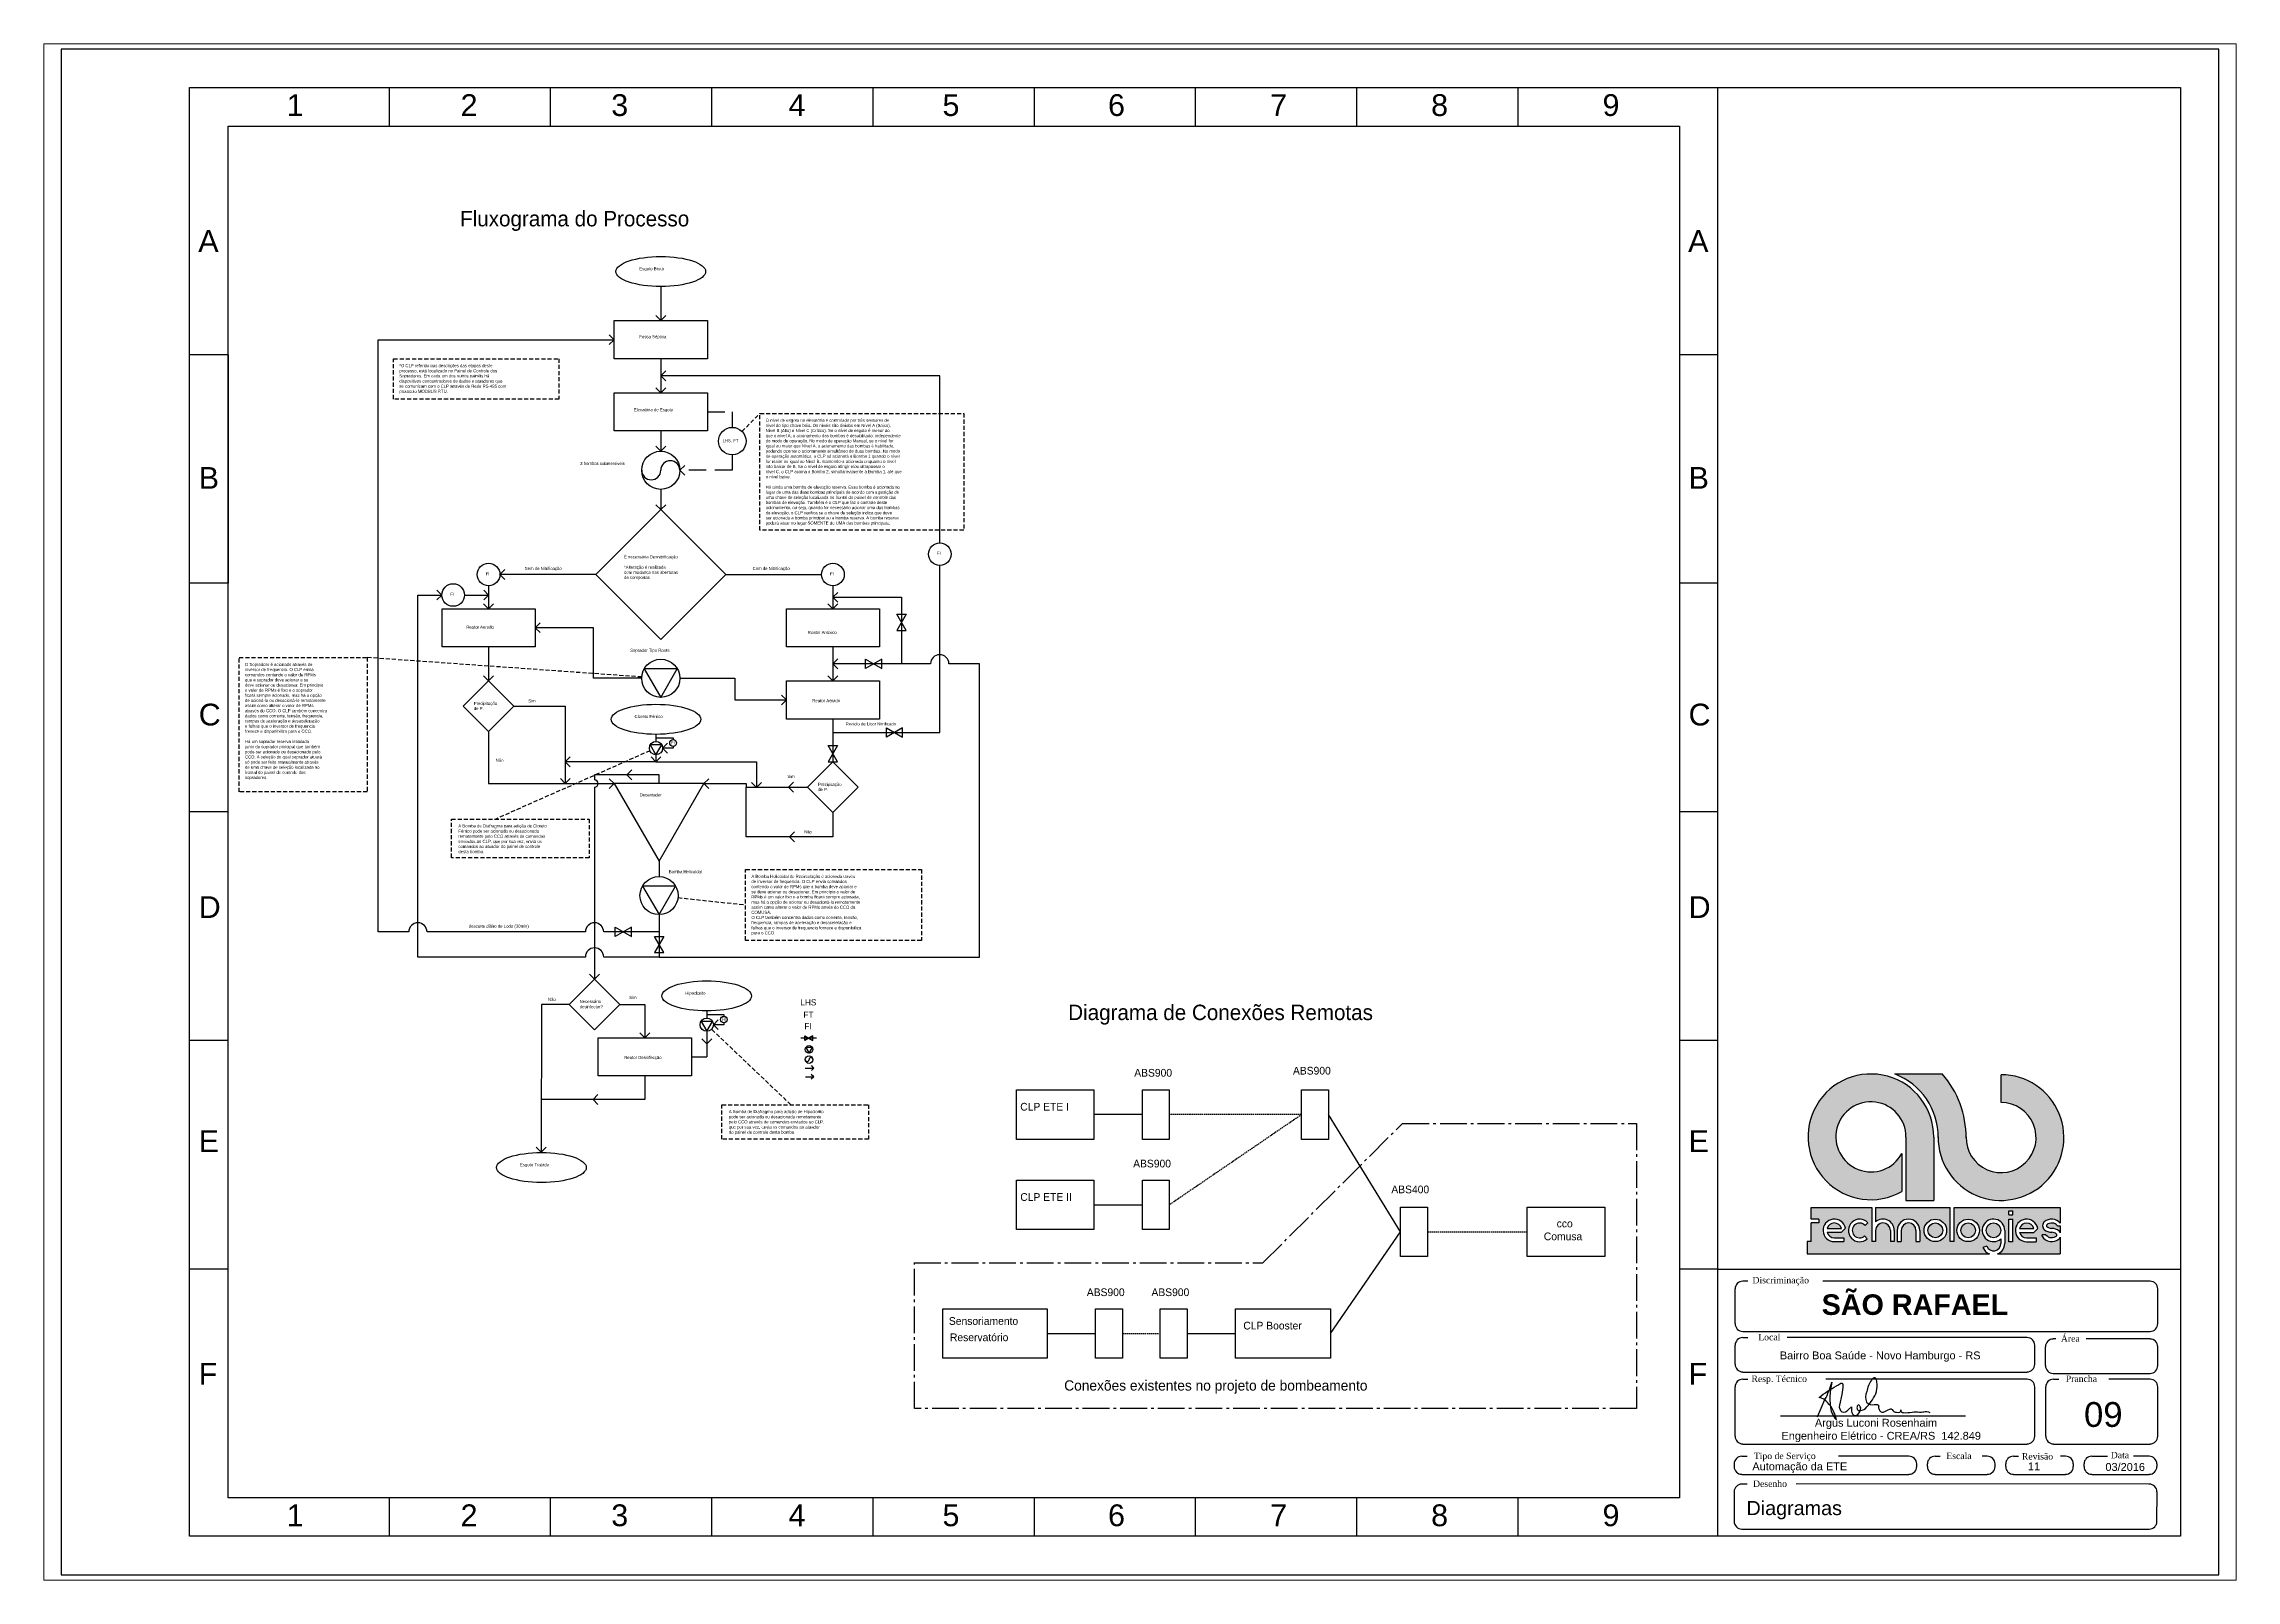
# Paper-space layout 'Layout2' of a CAD drawing. Header units: millimetres. Extents: x 2 to 828, y 1 to 580.
# The model-space entities are those that its viewports show. They can reach past a viewport. Long polylines and large blocks are cut down to what shows.
import ezdxf

# ---------------------------------------------------------------- set-up
doc = ezdxf.new("R2010")
doc.units = ezdxf.units.MM
for name, pattern in [('AM_DIN_G_W050', [13.75, 9.75, -1.5, 1, -1.5]), ('DASHED', [0.75, 0.5, -0.25]), ('DASHED2', [9.525, 6.35, -3.175])]:
    doc.linetypes.add(name, pattern=pattern)
doc.layers.add('selo', color=7, linetype='Continuous')
doc.styles.add('Notes', font='arial.ttf', dxfattribs={"height": 3})
doc.styles.get("Standard").update_dxf_attribs({"font": 'arial.ttf'})
doc.styles.add('TSKSB', font='romanc.shx')

msp = doc.modelspace()

# ---------------------------------------------------------------- hatches: boundary and pattern name
at = {"layer": 'selo'}
h = msp.add_hatch(color=0, dxfattribs=at)
h.dxf.hatch_style = 1
h.paths.add_polyline_path([(832.332, 294.976), (813.803, 294.976, -0.314958), (830.723, 270.213, 2.4111444), (855.212, 294.705), (855.212, 283.859, -2.4512895), (841.58, 270.517, 0.1824425)])
h.paths.add_polyline_path([(835.348, 243.041), (806.369, 243.041), (806.369, 237.406, -0.6429859), (813.628, 234.095), (813.628, 229.71), (812.117, 229.71), (812.117, 234.095, 1), (806.369, 234.095), (806.369, 229.71), (804.858, 229.71), (804.858, 243.041), (781.243, 243.041), (781.243, 238.48), (784.256, 238.48), (784.256, 236.969), (781.231, 236.969), (781.231, 229.71), (779.69, 229.71), (779.69, 224.92), (850.672, 224.92, -0.2140839), (848.152, 227.478), (849.605, 227.91, 0.8212421), (855.136, 229.007), (855.136, 230.784, -4.6020199), (856.647, 234.095), (856.647, 229.007, -0.3092381), (853.852, 224.92), (878.255, 224.92), (878.255, 231.448, -0.100697), (877.776, 230.829, -0.4598796), (871.2, 231.81), (871.2, 232.322), (872.69, 232.32, 0.4270744), (876.814, 231.998, 0.4108773), (876.815, 232.632, 0.1862025), (874.919, 233.365, -0.1813245), (872.046, 234.435, -0.458616), (872.044, 237.41, -0.4177401), (878.255, 236.929), (878.255, 243.041), (836.889, 243.041), (836.889, 229.707), (835.348, 229.707)])
h.paths.add_polyline_path([(834.016, 234.095, -1), (825.247, 234.095, -1)], flags=16)
h.paths.add_polyline_path([(832.506, 234.095, -1), (826.757, 234.095, -1)], flags=0)
h.paths.add_polyline_path([(846.795, 234.095, -1), (838.025, 234.095, -1)], flags=16)
h.paths.add_polyline_path([(845.284, 234.095, -1), (839.536, 234.095, -1)], flags=0)
h.paths.add_polyline_path([(823.586, 234.095), (823.586, 229.71), (822.075, 229.71), (822.075, 234.095, 1), (816.327, 234.095), (816.327, 229.71), (814.816, 229.71), (814.816, 234.095, -1)], flags=16)
h.paths.add_polyline_path([(858.22, 241.686), (859.761, 241.686), (859.761, 240.166), (858.22, 240.166)], flags=16)
h.paths.add_polyline_path([(858.22, 238.48), (859.761, 238.48), (859.761, 229.67), (858.22, 229.67)], flags=16)
h.paths.add_polyline_path([(869.471, 234.88), (867.938, 233.296), (862.393, 233.296, 0.3380231), (865.165, 231.18), (868.911, 231.18), (868.911, 229.67), (865.165, 229.67, -2.1236634)], flags=16)
h.paths.add_polyline_path([(862.385, 234.782, -0.7677784), (867.938, 234.811)], flags=0)
h.paths.add_polyline_path([(803.381, 237.046), (802.27, 236.023, 2.4142136), (802.101, 231.962), (803.124, 230.851, -2.4142136)], flags=16)
h.paths.add_polyline_path([(794.587, 234.921), (793.054, 233.337), (787.508, 233.337, 0.3380231), (790.281, 231.221), (794.027, 231.221), (794.027, 229.71), (790.281, 229.71, -2.1236634)], flags=16)
h.paths.add_polyline_path([(793.054, 234.852), (787.5, 234.823, -0.7677784)], flags=0)
h.paths.add_polyline_path([(826.757, 234.095, 1), (832.506, 234.095, 1)], flags=0)
h.paths.add_polyline_path([(845.284, 234.095, 1), (839.536, 234.095, 1)], flags=0)
h.paths.add_polyline_path([(849.388, 234.095, 1), (855.136, 234.095, 1)], flags=17)
h.paths.add_polyline_path([(867.938, 234.811, 0.7677784), (862.385, 234.782)], flags=0)
h.paths.add_polyline_path([(874.9, 234.875, -0.1813245), (877.774, 233.804, -0.1010132), (878.255, 233.184), (878.255, 235.918), (877.13, 235.919, 0.4270744), (873.006, 236.241, 0.4108773), (873.004, 235.608, 0.1862025)], flags=17)
h.paths.add_polyline_path([(793.054, 234.852, 0.7677784), (787.5, 234.823)], flags=0)
h = msp.add_hatch(color=0, dxfattribs=at)
h.dxf.hatch_style = 1
h.paths.add_polyline_path([(816.575, 249.205), (816.575, 264.057, -8.1827777), (818.191, 270.426), (818.191, 245.768), (829.005, 245.768), (829.005, 270.371, 3.7185239)])
h = msp.add_hatch(color=0, dxfattribs=at)
h.dxf.hatch_style = 1
h.paths.add_polyline_path([(787.5, 234.823), (793.054, 234.852, 0.7677784)])
h.paths.add_polyline_path([(826.757, 234.095, 1), (832.506, 234.095, 1)])
h.paths.add_polyline_path([(839.536, 234.095, 1), (845.284, 234.095, 1)])
h.paths.add_polyline_path([(862.385, 234.782), (867.938, 234.811, 0.7677784)])

# ---------------------------------------------------------------- linework, layer by layer
for p, q in [((227.778, 664), (227.778, 679)), ((290.556, 664), (290.556, 679)), ((353.333, 664), (353.333, 679)), ((416.111, 664), (416.111, 679)), ((478.889, 664), (478.889, 679)), ((541.667, 664), (541.667, 679)), ((604.444, 664), (604.444, 679)), ((667.222, 664), (667.222, 679)), ((745, 115), (745, 679)), ((333.445, 601.537), (333.445, 588.264)), ((333.445, 588.264), (331.509, 590.2)), ((333.445, 588.264), (335.381, 590.2)), ((223.423, 350.264), (223.423, 580.843)), ((223.423, 580.843), (315.314, 580.843)), ((315.314, 580.843), (313.399, 582.758)), ((315.314, 580.843), (313.399, 578.928)), ((165, 575), (150, 575)), ((165, 575), (165, 486)), ((333.445, 573.422), (333.445, 560.149)), ((745, 575), (730, 575)), ((333.445, 566.785), (335.36, 568.7)), ((442.057, 566.785), (333.445, 566.785)), ((333.445, 566.785), (335.36, 564.87)), ((442.057, 501.773), (442.057, 566.785)), ((333.445, 560.149), (331.509, 562.085)), ((333.445, 560.149), (335.381, 562.085)), ((333.445, 537.409), (331.509, 539.345)), ((333.445, 545.306), (333.445, 537.409)), ((333.445, 537.409), (335.381, 539.345)), ((340.867, 529.988), (342.781, 531.902)), ((340.867, 529.988), (342.781, 528.073)), ((333.445, 522.566), (333.445, 514.669)), ((333.445, 514.669), (331.509, 516.605)), ((333.445, 514.669), (335.381, 516.605)), ((270.82, 489.4), (272.735, 491.315)), ((308.176, 489.4), (270.82, 489.4)), ((270.82, 489.4), (272.735, 487.485)), ((358.714, 489.4), (396.071, 489.4)), ((442.057, 427.959), (442.057, 492.972)), ((165, 486), (150, 486)), ((238.877, 340.477), (238.877, 481.438)), ((238.877, 481.438), (248.229, 481.438)), ((248.229, 481.438), (246.314, 483.353)), ((248.229, 481.438), (246.314, 479.523)), ((257.029, 481.438), (266.42, 481.438)), ((266.42, 476.127), (264.483, 478.063)), ((266.42, 481.438), (264.505, 483.353)), ((266.42, 481.438), (264.505, 479.523)), ((266.42, 485), (266.42, 476.127)), ((266.42, 476.127), (268.356, 478.063)), ((400.471, 476.127), (398.535, 478.063)), ((400.471, 485), (400.471, 476.127)), ((400.471, 480.563), (402.386, 482.478)), ((400.471, 480.563), (427.193, 480.563)), ((400.471, 480.563), (402.386, 478.649)), ((400.471, 476.127), (402.407, 478.063)), ((427.193, 480.563), (427.193, 454.648)), ((745, 486), (730, 486)), ((284.551, 468.706), (286.466, 470.62)), ((429.016, 467.606), (425.369, 473.922)), ((425.369, 473.922), (429.016, 473.922)), ((429.016, 473.922), (425.369, 467.606)), ((266.42, 461.284), (266.42, 448.011)), ((307.189, 468.706), (284.551, 468.706)), ((284.551, 468.706), (286.466, 466.791)), ((307.189, 449.017), (307.189, 468.706)), ((400.471, 461.284), (400.471, 448.011)), ((425.369, 467.606), (429.016, 467.606)), ((400.471, 454.648), (402.386, 456.563)), ((400.471, 454.648), (402.386, 452.733)), ((438.486, 454.648), (400.471, 454.648)), ((419.478, 456.471), (413.162, 452.824)), ((413.162, 452.824), (413.162, 456.471)), ((413.162, 456.471), (419.478, 452.824)), ((419.478, 452.824), (419.478, 456.471)), ((457.529, 454.648), (445.628, 454.648)), ((457.529, 340.477), (457.529, 454.648)), ((266.42, 448.011), (264.483, 449.948)), ((266.42, 448.011), (268.356, 449.948)), ((326.024, 449.017), (307.189, 449.017)), ((340.867, 449.017), (362.297, 449.017)), ((362.297, 449.017), (362.297, 440.59)), ((400.471, 448.011), (398.535, 449.948)), ((400.471, 448.011), (402.407, 449.948)), ((276.293, 438.138), (296.281, 438.138)), ((296.281, 438.138), (296.281, 408.031)), ((362.297, 440.59), (382.339, 440.59)), ((382.339, 440.59), (380.425, 442.505)), ((382.339, 440.59), (380.425, 438.675)), ((266.42, 428.264), (266.42, 408.031)), ((331.575, 427.205), (331.575, 424.432)), ((400.471, 433.169), (400.471, 416.497)), ((400.471, 427.959), (442.057, 427.959)), ((427.58, 429.783), (421.264, 426.136)), ((421.264, 426.136), (421.264, 429.783)), ((421.264, 429.783), (427.58, 426.136)), ((427.58, 426.136), (427.58, 429.783)), ((296.281, 416.497), (298.196, 418.412)), ((331.575, 416.497), (329.639, 418.434)), ((331.575, 419.27), (331.575, 416.497)), ((331.575, 416.497), (333.511, 418.434)), ((334.156, 421.851), (336.071, 423.766)), ((334.156, 421.851), (336.071, 419.936)), ((402.294, 416.497), (398.648, 422.814)), ((398.648, 422.814), (402.294, 422.814)), ((402.294, 422.814), (398.648, 416.497)), ((296.281, 408.031), (294.345, 409.967)), ((331.575, 416.497), (296.281, 416.497)), ((296.281, 416.497), (298.196, 414.583)), ((296.281, 408.031), (298.217, 409.967)), ((332.769, 411.466), (307.652, 411.466)), ((307.652, 411.466), (307.652, 409.435)), ((315.314, 408.031), (313.399, 409.946)), ((320.211, 411.466), (322.125, 413.381)), ((320.211, 411.466), (322.125, 409.552)), ((331.575, 416.497), (370.739, 416.497)), ((332.769, 408.031), (332.769, 411.466)), ((350.224, 408.031), (352.139, 409.946)), ((370.739, 416.497), (370.739, 406.523)), ((398.648, 416.497), (402.294, 416.497)), ((266.42, 408.031), (315.314, 408.031)), ((307.652, 406.627), (307.652, 406.548)), ((307.652, 406.548), (307.652, 331.939)), ((315.314, 408.031), (313.399, 406.116)), ((350.224, 408.031), (352.139, 406.116)), ((350.224, 408.031), (366.744, 408.031)), ((366.744, 408.031), (366.744, 406.624)), ((366.744, 406.624), (390.597, 406.624)), ((366.744, 387.27), (366.744, 406.624)), ((370.739, 406.523), (368.802, 408.459)), ((370.739, 406.523), (372.675, 408.459)), ((383.217, 406.624), (385.132, 408.539)), ((383.217, 406.624), (385.132, 404.709)), ((165, 397), (150, 397)), ((400.471, 396.75), (400.471, 387.27)), ((745, 397), (730, 397)), ((400.471, 387.27), (366.744, 387.27)), ((383.607, 387.27), (385.522, 389.185)), ((383.607, 387.27), (385.522, 385.355)), ((332.769, 377.798), (332.769, 371.856)), ((235.306, 350.264), (223.423, 350.264)), ((304.081, 350.264), (242.448, 350.264)), ((332.769, 350.264), (311.224, 350.264)), ((321.996, 352.087), (315.68, 348.44)), ((315.68, 348.44), (315.68, 352.087)), ((315.68, 352.087), (321.996, 348.44)), ((321.996, 348.44), (321.996, 352.087)), ((332.769, 357.013), (332.769, 350.264)), ((332.769, 350.264), (332.769, 340.477)), ((334.592, 342.212), (330.946, 348.528)), ((330.946, 348.528), (334.592, 348.528)), ((334.592, 348.528), (330.946, 342.212)), ((330.946, 342.212), (334.592, 342.212)), ((304.081, 340.477), (238.877, 340.477)), ((307.652, 331.939), (305.716, 333.875)), ((307.652, 331.939), (309.589, 333.875)), ((332.769, 340.477), (311.224, 340.477)), ((332.769, 340.477), (457.529, 340.477)), ((286.947, 322.066), (286.93, 264.41)), ((297.779, 322.066), (286.947, 322.066)), ((317.526, 322.066), (327.221, 322.066)), ((327.221, 322.066), (327.221, 309.08)), ((351.336, 319.53), (351.336, 316.757)), ((353.917, 314.176), (355.832, 316.091)), ((165, 308), (150, 308)), ((327.221, 309.08), (325.285, 311.017)), ((327.221, 309.08), (329.157, 311.017)), ((351.336, 306.718), (349.4, 308.654)), ((351.336, 311.595), (351.336, 301.659)), ((351.336, 306.718), (353.273, 308.654)), ((353.917, 314.176), (355.832, 312.261)), ((394.126, 308.959), (387.9, 308.959)), ((392.667, 309.87), (389.509, 308.047)), ((389.509, 308.047), (389.509, 309.87)), ((389.509, 309.87), (392.667, 308.047)), ((392.667, 308.047), (392.667, 309.87)), ((745, 308), (730, 308)), ((345.352, 301.659), (351.336, 301.659)), ((327.221, 294.238), (327.221, 285.035)), ((389.777, 293.879), (392.974, 293.879)), ((392.974, 293.879), (392.017, 294.837)), ((392.974, 293.879), (392.017, 292.922)), ((393.018, 297.304), (392.06, 298.262)), ((393.018, 297.304), (392.06, 296.347)), ((327.221, 285.035), (286.947, 285.035)), ((307.084, 285.035), (308.999, 286.95)), ((307.084, 285.035), (308.999, 283.12)), ((520.909, 279.153), (502.074, 279.153)), ((520.909, 279.153), (520.909, 279.153)), ((621.385, 233.546), (593.37, 279.153)), ((286.93, 264.501), (284.994, 266.437)), ((286.93, 264.501), (288.866, 266.437)), ((502.074, 244.006), (520.909, 244.006)), ((594.215, 193.929), (621.385, 233.546)), ((165, 219), (150, 219)), ((745, 219), (730, 219)), ((483.825, 193.929), (502.659, 193.929)), ((538.305, 193.929), (557.242, 193.929)), ((227.778, 115), (227.778, 130)), ((290.556, 115), (290.556, 130)), ((353.333, 115), (353.333, 130)), ((416.111, 115), (416.111, 130)), ((478.889, 115), (478.889, 130)), ((541.667, 115), (541.667, 130)), ((604.444, 115), (604.444, 130)), ((667.222, 115), (667.222, 130))]:
    msp.add_line(p, q)
at = {"linetype": 'DASHED2'}
for p, q in [((351.577, 552.727), (361.275, 552.727)), ((361.275, 552.727), (361.275, 546.714)), ((361.275, 529.988), (340.867, 529.988)), ((361.275, 536.001), (361.275, 529.988)), ((331.575, 425.819), (338.22, 425.819)), ((338.22, 421.851), (334.156, 421.851)), ((338.22, 425.819), (338.22, 425.139)), ((338.22, 422.531), (338.22, 421.851)), ((351.336, 318.143), (357.981, 318.143)), ((357.981, 318.143), (357.981, 317.464)), ((357.981, 314.176), (353.917, 314.176)), ((357.981, 314.855), (357.981, 314.176)), ((389.695, 297.304), (393.018, 297.304))]:
    msp.add_line(p, q, dxfattribs=at)
at = {"linetype": 'DASHED', "ltscale": 3}
for p, q in [((365.055, 545.152), (372.042, 552.166)), ((326.042, 449.531), (219.178, 457.102)), ((329.215, 420.807), (269.173, 394.233)), ((340.148, 363.64), (366.484, 360.805)), ((384.049, 283.02), (353.205, 312.396))]:
    msp.add_line(p, q, dxfattribs=at)
at = {"linetype": 'DASHED'}
for p, q in [((582.89, 279.153), (531.389, 279.153)), ((582.89, 279.153), (531.389, 244.006)), ((631.865, 233.546), (670.778, 233.546)), ((513.139, 193.929), (527.825, 193.929))]:
    msp.add_line(p, q, dxfattribs=at)
at = {"linetype": 'AM_DIN_G_W050'}
for p, q in [((567.861, 221.443), (622.135, 275.717)), ((622.135, 275.717), (713.237, 275.717)), ((713.237, 275.717), (713.237, 164.806)), ((432.018, 221.443), (567.861, 221.443)), ((432.278, 164.806), (432.278, 221.443)), ((713.237, 164.806), (432.278, 164.806))]:
    msp.add_line(p, q, dxfattribs=at)
for points in [[(100, 100), (940, 100), (940, 693.939), (100, 693.939)], [(150, 679), (925, 679), (925, 115), (150, 115)], [(165, 664), (730, 664), (730, 130), (165, 130)], [(315.314, 588.264), (351.577, 588.264), (351.577, 573.422), (315.314, 573.422)], [(315.314, 560.149), (351.577, 560.149), (351.577, 545.306), (315.314, 545.306)], [(358.714, 489.4), (333.445, 514.669), (308.176, 489.4), (333.445, 464.131)], [(248.288, 476.127), (284.551, 476.127), (284.551, 461.284), (248.288, 461.284)], [(382.339, 476.127), (418.603, 476.127), (418.603, 461.284), (382.339, 461.284)], [(333.445, 441.597), (339.871, 452.727), (327.019, 452.727)], [(266.42, 428.264), (276.293, 438.138), (266.42, 448.011), (256.546, 438.138)], [(382.339, 448.011), (418.603, 448.011), (418.603, 433.169), (382.339, 433.169)], [(331.575, 419.27), (333.81, 423.142), (329.34, 423.142)], [(400.471, 396.75), (410.345, 406.624), (400.471, 416.497), (390.597, 406.624)], [(315.314, 408.031), (332.769, 377.798), (350.224, 408.031)], [(332.769, 357.015), (339.195, 368.145), (326.343, 368.145)], [(307.652, 312.192), (317.526, 322.066), (307.652, 331.939), (297.779, 322.066)], [(309.089, 309.08), (345.352, 309.08), (345.352, 294.238), (309.089, 294.238)], [(351.336, 311.595), (353.572, 315.467), (349.101, 315.467)], [(391.169, 303.043), (392.455, 305.269), (389.884, 305.269)], [(471.924, 288.775), (502.074, 288.775), (502.074, 269.532), (471.924, 269.532)], [(520.909, 288.775), (531.389, 288.775), (531.389, 269.532), (520.909, 269.532)], [(582.89, 288.775), (593.37, 288.775), (593.37, 269.532), (582.89, 269.532)], [(471.924, 253.627), (502.074, 253.627), (502.074, 234.384), (471.924, 234.384)], [(520.909, 253.627), (531.389, 253.627), (531.389, 234.384), (520.909, 234.384)], [(621.385, 243.167), (631.865, 243.167), (631.865, 223.924), (621.385, 223.924)], [(670.778, 243.167), (700.929, 243.167), (700.929, 223.924), (670.778, 223.924)], [(443.222, 203.551), (483.825, 203.551), (483.825, 184.308), (443.222, 184.308)], [(502.659, 203.551), (513.139, 203.551), (513.139, 184.308), (502.659, 184.308)], [(527.825, 203.551), (538.305, 203.551), (538.305, 184.308), (527.825, 184.308)], [(557.242, 203.551), (594.215, 203.551), (594.215, 184.308), (557.242, 184.308)]]:
    msp.add_lwpolyline(points, close=True)
at = {"linetype": 'DASHED', "ltscale": 3}
for points in [[(229.403, 573.429), (293.806, 573.429), (293.806, 557.734), (229.403, 557.734)], [(372.042, 552.166), (451.374, 552.116), (451.374, 506.636), (372.042, 506.687)], [(169.324, 457.102), (219.178, 457.102), (219.178, 404.819), (169.324, 404.819)], [(251.973, 394.233), (305.563, 394.233), (305.563, 379.165), (251.973, 379.165)], [(366.484, 374.603), (434.91, 374.603), (434.91, 347.007), (366.484, 347.007)], [(357.254, 283.02), (414.309, 283.02), (414.309, 269.599), (357.254, 269.599)]]:
    msp.add_lwpolyline(points, close=True, dxfattribs=at)
for centre, radius in [((361.275, 541.357), 5.356), ((333.445, 529.988), 7.421), ((442.057, 497.372), 4.4), ((266.42, 489.4), 4.4), ((400.471, 489.4), 4.4), ((252.629, 481.438), 4.4), ((333.445, 449.017), 7.421), ((331.575, 421.851), 2.581), ((338.22, 423.835), 1.304), ((332.769, 364.435), 7.421), ((351.336, 314.176), 2.581), ((357.981, 316.16), 1.304), ((391.169, 304.527), 1.484), ((391.169, 300.577), 1.484)]:
    msp.add_circle(centre, radius)
for centre, radius, start, end in [((329.735, 529.988), 3.711, 180, 0), ((337.156, 529.988), 3.711, 0, 180), ((442.057, 454.648), 3.571, 0, 180), ((307.652, 408.031), 1.404, 270, 90), ((238.877, 350.264), 3.571, 0, 180), ((307.652, 350.264), 3.571, 0, 180), ((307.652, 340.477), 3.571, 0, 180), ((390.427, 300.577), 0.742, 180, 0), ((391.912, 300.577), 0.742, 0, 180)]:
    msp.add_arc(centre, radius, start, end)
for centre in [(333.445, 607.381), (331.575, 433.049), (351.336, 325.374), (286.99, 258.566)]:
    msp.add_ellipse(centre, major_axis=(17.443, 0), ratio=0.3350162)
at = {"layer": 'selo', "color": 0}
for p, q in [((813.803, 294.976), (832.332, 294.976)), ((855.212, 283.859), (855.212, 294.705)), ((818.191, 270.426), (818.191, 245.768)), ((829.005, 270.371), (829.005, 245.768)), ((816.575, 264.057), (816.575, 249.205)), ((781.243, 238.48), (781.243, 243.041)), ((781.243, 243.041), (804.858, 243.041)), ((804.858, 243.041), (804.858, 229.71)), ((806.369, 243.041), (806.369, 237.406)), ((806.369, 243.041), (835.348, 243.041)), ((818.191, 245.768), (829.005, 245.768)), ((835.348, 229.707), (835.348, 243.041)), ((836.889, 243.041), (878.255, 243.041)), ((836.889, 229.707), (836.889, 243.006)), ((858.22, 240.166), (858.22, 241.686)), ((858.22, 241.686), (859.761, 241.686)), ((858.22, 240.166), (859.761, 240.166)), ((859.761, 240.166), (859.761, 241.686)), ((878.255, 243.041), (878.255, 236.929)), ((781.231, 229.71), (781.231, 236.969)), ((784.256, 236.969), (781.231, 236.969)), ((784.256, 238.48), (781.243, 238.48)), ((784.256, 238.48), (784.256, 236.969)), ((787.5, 234.823), (793.054, 234.852)), ((787.508, 233.337), (793.054, 233.337)), ((790.281, 231.221), (794.027, 231.221)), ((793.054, 233.337), (794.587, 234.921)), ((794.027, 231.221), (794.027, 229.71)), ((802.101, 231.962), (803.124, 230.851)), ((802.27, 236.023), (803.381, 237.046)), ((806.369, 234.095), (806.369, 229.71)), ((812.117, 234.095), (812.117, 229.71)), ((813.628, 234.095), (813.628, 229.71)), ((814.816, 234.095), (814.816, 229.71)), ((816.327, 234.095), (816.327, 229.71)), ((822.075, 234.095), (822.075, 229.71)), ((823.586, 234.095), (823.586, 229.71)), ((855.136, 230.784), (855.136, 229.007)), ((856.647, 234.095), (856.647, 229.007)), ((858.22, 229.67), (858.22, 238.48)), ((858.22, 238.48), (859.761, 238.48)), ((859.761, 229.67), (859.761, 238.48)), ((862.385, 234.782), (867.938, 234.811)), ((862.393, 233.296), (867.938, 233.296)), ((865.165, 231.18), (868.911, 231.18)), ((867.938, 233.296), (869.471, 234.88)), ((868.911, 231.18), (868.911, 229.67)), ((872.69, 232.32), (871.2, 232.322)), ((871.2, 231.81), (871.2, 232.322)), ((877.13, 235.919), (878.255, 235.918)), ((878.255, 235.918), (878.255, 233.184)), ((878.255, 231.448), (878.255, 224.92)), ((781.231, 229.71), (779.69, 229.71)), ((779.69, 229.71), (779.69, 224.92)), ((779.69, 224.92), (850.672, 224.92)), ((790.281, 229.71), (794.027, 229.71)), ((806.369, 229.71), (804.858, 229.71)), ((813.628, 229.71), (812.117, 229.71)), ((814.816, 229.71), (816.327, 229.71)), ((822.075, 229.71), (823.586, 229.71)), ((830.17, 229.743), (829.632, 229.71)), ((836.889, 229.707), (835.348, 229.707)), ((849.605, 227.91), (848.152, 227.478)), ((853.852, 224.92), (878.255, 224.92)), ((859.761, 229.67), (858.22, 229.67)), ((865.165, 229.67), (868.911, 229.67)), ((745, 219), (925, 219)), ((756.689, 214.332), (754.656, 214.332)), ((913.214, 214.332), (785.841, 214.332)), ((751.607, 211.283), (751.607, 197.783)), ((916.263, 197.783), (916.263, 211.283)), ((751.607, 189.347), (751.607, 181.994)), ((754.656, 194.734), (913.214, 194.734)), ((754.656, 192.396), (756.689, 192.396)), ((865.345, 192.396), (771.935, 192.396)), ((868.395, 181.994), (868.395, 189.347)), ((872.46, 181.435), (872.46, 188.788)), ((876.564, 191.837), (875.509, 191.837)), ((913.214, 191.837), (888.362, 191.837)), ((916.263, 181.435), (916.263, 188.788)), ((751.607, 173.136), (751.607, 153.977)), ((754.656, 178.944), (865.345, 178.944)), ((754.656, 176.185), (756.689, 176.185)), ((865.345, 176.185), (786.998, 176.185)), ((868.395, 153.977), (868.395, 173.136)), ((872.551, 173.136), (872.551, 153.977)), ((875.509, 178.385), (913.214, 178.385)), ((875.6, 176.185), (877.633, 176.185)), ((913.214, 176.185), (897.135, 176.189)), ((916.263, 153.977), (916.263, 173.136)), ((769.313, 161.862), (841.301, 161.862)), ((754.309, 146.198), (756.342, 146.198)), ((754.656, 150.928), (865.345, 150.928)), ((819.358, 146.198), (791.916, 146.198)), ((829.522, 146.198), (831.555, 146.198)), ((849.85, 146.198), (847.818, 146.198)), ((860.014, 146.198), (862.047, 146.198)), ((875.6, 150.928), (913.214, 150.928)), ((880.342, 146.198), (878.31, 146.198)), ((890.506, 146.198), (896.702, 146.198)), ((912.867, 146.198), (906.789, 146.198)), ((751.26, 143.148), (751.26, 142.132)), ((754.309, 139.083), (819.358, 139.083)), ((822.408, 142.132), (822.408, 143.148)), ((826.473, 143.148), (826.473, 142.132)), ((829.522, 139.083), (849.85, 139.083)), ((852.9, 142.132), (852.9, 143.148)), ((856.965, 143.148), (856.965, 142.132)), ((860.014, 139.083), (880.342, 139.083)), ((883.392, 142.132), (883.392, 143.148)), ((887.457, 143.148), (887.457, 142.132)), ((890.506, 139.083), (912.867, 139.083)), ((915.916, 142.132), (915.916, 143.148)), ((751.26, 132.313), (751.26, 120.825)), ((754.309, 135.362), (756.342, 135.362)), ((912.721, 135.313), (775.47, 135.362)), ((915.892, 120.81), (915.941, 132.313)), ((754.309, 117.825), (912.892, 117.825))]:
    msp.add_line(p, q, dxfattribs=at)
msp.add_lwpolyline([(745, 115), (745, 219), (925, 219), (925, 115)], close=True, dxfattribs=at)
at = {"layer": 'selo', "color": 0, "linetype": 'Continuous', "transparency": 33554687}
msp.add_lwpolyline([(783.715, 161.571), (786.63, 168.216, 0.0599304), (789.332, 175.039, 0.114734), (789.083, 163.667, 0.1055746), (791.11, 160.291, 0.1527921), (787.626, 167.079, 0.174248), (784.39, 169.033, -0.042414), (791.181, 173.618, 0.0315245), (792.887, 174.613, -0.5909512), (793.634, 173.831, -0.0720003), (793.172, 170.242), (792.283, 166.013, 0.292783), (793.279, 163.419, 0.292783), (795.874, 164.343), (797.012, 165.373, 0.0842368), (797.118, 163.205, 0.426622), (798.789, 162.033, 0.2406477), (800.531, 164.414, 0.3821758), (799.642, 166.155, 0.4936061), (799.642, 163.987, 0.2209073), (802.416, 164.769, 0.0807285), (806.398, 170.455, 0.1135703), (806.913, 174.353, 0.1019582), (806.479, 176.38, 0.3561959), (805.743, 176.663, 0.1925252), (804.762, 175.821, 0.0988767), (802.913, 171.308, 0.195151), (802.807, 167.221, 0.2463023), (805.864, 166.262, -0.1244237), (807.065, 166.311, -0.323775), (807.565, 165.755, 0.1156411), (807.713, 164.343, 0.4327556), (809.704, 163.419, -0.0314428), (811.857, 164.539, -0.3432079), (812.819, 164.331, 0.2483362), (814.468, 163.277), (815.444, 163.245, 0.5538728), (816.152, 164.188, 0.4741882), (817.241, 163.134, 0.0489926), (820.548, 163.348, -0.0709642), (823.463, 163.312, 0.086771), (825.089, 163.518, -0.1513319), (827.532, 163.236)], format="xyb", dxfattribs=at)
at = {"layer": 'selo', "color": 0}
for centre, radius in [((829.632, 234.095), 4.385), ((829.632, 234.095), 2.874), ((842.41, 234.095), 4.385), ((842.41, 234.095), 2.874), ((852.262, 234.095), 2.874)]:
    msp.add_circle(centre, radius, dxfattribs=at)
for centre, radius, start, end in [((804.537, 270.507), 24.468, 359.679954, 299.471579), ((804.557, 270.496), 26.168, 359.379886, 69.308849), ((855.191, 270.236), 24.468, 179.365883, 89.952778), ((804.557, 270.496), 37.024, 359.354192, 41.391096), ((804.549, 270.498), 13.643, 359.697906, 331.828115), ((855.212, 270.225), 13.634, 178.813767, 90), ((790.281, 234.095), 4.385, 10.860063, 270), ((790.281, 234.095), 2.874, 15.261662, 165.326761), ((790.281, 234.095), 2.874, 195.294234, 270), ((800.155, 234.077), 4.385, 42.622082, 312.622082), ((800.155, 234.077), 2.874, 42.622082, 312.622082), ((809.243, 234.095), 4.385, 0, 130.961787), ((809.243, 234.095), 2.874, 0, 180), ((819.201, 234.095), 4.385, 0, 180), ((819.201, 234.095), 2.874, 0, 180), ((852.262, 234.095), 4.385, 0, 310.961787), ((865.165, 234.054), 4.385, 10.860063, 270), ((865.165, 234.054), 2.874, 15.261662, 165.326761), ((865.165, 234.054), 2.874, 195.294234, 270), ((874.908, 234.138), 4.379, 212.128282, 310.915223), ((873.325, 235.923), 1.963, 130.761971, 229.309765), ((874.912, 234.101), 4.379, 40.226229, 130.915223), ((874.91, 237.732), 4.367, 229.010816, 270.041767), ((874.906, 234.133), 2.863, 219.285028, 311.78937), ((873.325, 235.923), 0.45, 127.135516, 232.259148), ((874.902, 237.699), 2.824, 227.775734, 270.15365), ((874.914, 234.106), 2.863, 39.285028, 131.78937), ((874.909, 230.508), 4.367, 49.010816, 90.041767), ((874.918, 230.541), 2.824, 47.775734, 90.15365), ((876.494, 232.316), 0.45, 307.135516, 52.259148), ((876.494, 232.316), 1.963, 26.237505, 49.309765), ((876.494, 232.316), 1.963, 310.761971, 333.762495), ((852.262, 229.007), 4.385, 200.399608, 248.734403), ((852.262, 229.007), 2.874, 202.422877, 0), ((852.262, 229.007), 4.385, 291.265597, 0), ((754.656, 211.283), 3, 90, 180), ((913.214, 211.283), 3, 0, 90), ((754.656, 197.783), 3, 180, 270), ((913.214, 197.783), 3, 270, 0), ((754.656, 189.347), 3, 90, 180), ((865.345, 189.347), 3, 0, 90), ((875.509, 188.788), 3, 90, 180), ((913.214, 188.788), 3, 0, 90), ((754.656, 181.994), 3, 180, 270), ((865.345, 181.994), 3, 270, 0), ((875.509, 181.435), 3, 180, 270), ((913.214, 181.435), 3, 270, 0), ((754.656, 173.136), 3, 90, 180), ((865.345, 173.136), 3, 0, 90), ((875.6, 173.136), 3, 90, 180), ((913.214, 173.136), 3, 0, 90), ((754.656, 153.977), 3, 180, 270), ((865.345, 153.977), 3, 270, 0), ((875.6, 153.977), 3, 180, 270), ((913.214, 153.977), 3, 270, 0), ((754.309, 143.148), 3, 90, 180), ((819.358, 143.148), 3, 0, 90), ((829.522, 143.148), 3, 90, 180), ((849.85, 143.148), 3, 0, 90), ((860.014, 143.148), 3, 90, 180), ((880.342, 143.148), 3, 0, 90), ((890.506, 143.148), 3, 90, 180), ((912.867, 143.148), 3, 0, 90), ((754.309, 142.132), 3, 180, 270), ((819.358, 142.132), 3, 270, 0), ((829.522, 142.132), 3, 180, 270), ((849.85, 142.132), 3, 270, 0), ((860.014, 142.132), 3, 180, 270), ((880.342, 142.132), 3, 270, 0), ((890.506, 142.132), 3, 180, 270), ((912.867, 142.132), 3, 270, 0), ((754.309, 132.313), 3, 90, 180), ((912.892, 132.313), 3, 0, 90), ((754.309, 120.825), 3, 180, 270), ((912.892, 120.825), 3, 270, 0)]:
    msp.add_arc(centre, radius, start, end, dxfattribs=at)

# ---------------------------------------------------------------- texts
at = {"style": 'Notes'}
for s, p in [('1', (187.799, 667.928)), ('2', (255.514, 667.928)), ('3', (314.164, 667.928)), ('4', (383.167, 667.928)), ('5', (443.111, 667.928)), ('6', (507.551, 667.928)), ('7', (570.688, 667.928)), ('8', (633.339, 667.928)), ('9', (700.065, 667.928)), ('A', (153.395, 615.026)), ('A', (733.395, 615.026)), ('B', (153.571, 522.795)), ('B', (733.571, 522.795)), ('C', (153.571, 430.658)), ('C', (733.571, 430.658)), ('D', (153.571, 355.709)), ('D', (733.571, 355.709)), ('E', (153.571, 264.608)), ('E', (733.571, 264.608)), ('F', (153.571, 174.012)), ('F', (733.571, 174.012)), ('1', (187.799, 118.928)), ('2', (255.514, 118.928)), ('3', (314.164, 118.928)), ('4', (383.167, 118.928)), ('5', (443.111, 118.928)), ('6', (507.551, 118.928)), ('7', (570.688, 118.928)), ('8', (633.339, 118.928)), ('9', (700.065, 118.928))]:
    msp.add_text(s, height=8.485, dxfattribs=at).set_placement(p)
at = {"attachment_point": 1, "style": 'TSKSB'}
for s, width, insert, char_height in [('\\pi27766;{\\Ftxt|c0;Fluxograma do Processo^I}', 55675.85223, (-27510.683, 630.959), 6), ('{\\Ftxt|c0;Esgoto Bruto}', 10870.47895, (325.104, 609.083), 1.2), ('{\\Ftxt|c0;Fossa Séptica}', 10870.47895, (325.104, 582.619), 1.2), ('{\\Ftxt|c0;*O CLP referido nas descrições das etapas deste \\Pprocesso, está localizado no Painel de Controle dos\\PSopradores. Em cada um dos outros painéis há \\Pdispositivos concentradores de dados e atuadores que \\Pse comunicam com o CLP através de Rede RS-485 com \\Pprotocolo MODBUS RTU. \\P }', 11909.13945, (231.642, 571.337), 1.2), ('{\\Ftxt|c0;Elevatória de Esgoto}', 11909.13945, (322.959, 554.186), 1.2), ('{\\Ftxt|c0;O nível de esgoto na elevatória é controlado por três sensores de \\Pnível do tipo chave bóia. Os níveis são dividos em Nível A (Baixo), \\PNível B (Alto) e Nível C (Crítico). Se o nível de esgoto é menor do \\Pque o nível A, o acionamento das bombas é desabilitado, independente \\Pdo modo de operação. No modo de operação Manual, se o nível for \\Pigual ou maior que Nível A, o acionamento das bombas é habilitado, \\Ppodendo ocorrer o acionamento simultâneo de duas bombas. No modo \\Pde operação automático, o CLP só acionará a Bomba 1 quando o nível \\Pfor maior ou igual ao Nível B, mantendo-a acionada enquanto o nível \\Pnão baixar de B. Se o nível de esgoto atingir e/ou ultrapassar o \\Pnível C, o CLP aciona a Bomba 2, simultaneamente à Bomba 1, até que \\Po nível baixe.\\P\\PHá ainda uma bomba de elevação reserva. Essa bomba é acionada no \\Plugar de uma das duas bombas principais de acordo com a posição de \\Puma chave de seleção localizada no frontal do painel de controle das \\Pbombas de elevação. Também é o CLP que faz o controle deste \\Pacionamento, ou seja, quando for necessário acionar uma das bombas \\Pde elevação, o CLP verifica se a chave de seleção indica que deve \\Pser acionada a bomba principal ou a bomba reserva. A bomba reserva \\Ppoderá atuar no lugar SOMENTE de UMA das bombas principais.}', 11909.13945, (374.281, 550.074), 1.2), ('{\\Ftxt|c0;LHS, FT}', 11909.13945, (357.498, 542.12), 1.2), ('{\\Ftxt|c0;3 bombas submersiveis}', 11909.13945, (302.041, 533.268), 1.2), ('{\\Ftxt|c0;É necessária Desnitrificação\\P\\P*Alteração é realizada\\Pcom mudança nas aberturas\\Pde comportas}', 10870.47895, (319.144, 496.88), 1.2), ('{\\Ftxt|c0;FI}', 1923.51071, (440.944, 498.298), 1.2), ('{\\Ftxt|c0;FI}', 1923.51071, (265.306, 490.326), 1.2), ('{\\Ftxt|c0;Sem de Nitrificação}', 10870.47895, (280.503, 492.386), 1.2), ('{\\Ftxt|c0;Com de Nitrificação}', 10870.47895, (369.182, 492.386), 1.2), ('{\\Ftxt|c0;FI}', 1923.51071, (399.358, 490.326), 1.2), ('{\\Ftxt|c0;FI}', 1923.51071, (251.516, 482.364), 1.2), ('{\\Ftxt|c0;Reator Aerado}', 10870.47895, (257.682, 469.565), 1.2), ('{\\Ftxt|c0;Reator Anóxico}', 10870.47895, (390.622, 467.493), 1.2), ('{\\Ftxt|c0;O Sopradoro é acionado através de\\Pinversor de frequencia. O CLP envia \\Pcomandos contendo o valor de RPMs \\Pque a soprador deve acionar e se \\Pdeve acionar ou desacionar. Em princípio \\Po valor de RPMs é fixo e o soprador \\Pficará sempre acionado, mas há a opção \\Pde acioná-lo ou desacioná-lo remotamente \\Passim como alterar o valor de RPMs \\Patravés do CCO. O CLP também concentra \\Pdados como corrente, tensão, frequencia, \\Prampas de aceleração e desaceleração \\Pe falhas que o inversor de frequencia \\Pfornece e disponibiliza para o CCO.\\P\\PHá um soprador reserva instalado\\Pjunto do soprador principal que também\\Ppode ser acionado ou desacionado pelo\\PCCO. A seleção de qual soprador atuará \\Psó pode ser feita manualmente através \\Pde uma chave de seleção localizada no \\Pfrontal do painel de controle dos \\Psopradores.  }', 11909.13945, (171.563, 455.009), 1.2), ('{\\Ftxt|c0;Soprador Tipo Roots}', 11909.13945, (321.533, 460.523), 1.2), ('{\\Ftxt|c0;Precipitação\\Pde P.}', 10870.47895, (260.635, 439.846), 1.2), ('{\\Ftxt|c0;Sim}', 1923.51071, (281.87, 440.823), 1.2), ('{\\Ftxt|c0;Reator Aerado}', 10870.47895, (392.451, 440.924), 1.2), ('{\\Ftxt|c0;Cloreto Férrico}', 10870.47895, (323.234, 434.751), 1.2), ('{\\Ftxt|c0;Reciclo de Licor Nitrificado}', 16955.67513, (405.45, 431.854), 1.2), ('{\\Ftxt|c0;FI}', 1923.51071, (337.444, 424.545), 1.2), ('{\\Ftxt|c0;Não}', 1923.51071, (269.18, 417.709), 1.2), ('{\\Ftxt|c0;Sim}', 1923.51071, (382.733, 411.42), 1.2), ('{\\Ftxt|c0;Decantador}', 10870.47895, (325.237, 404.243), 1.2), ('{\\Ftxt|c0;Precipitação\\Pde P.}', 10870.47895, (394.686, 408.332), 1.2), ('{\\Ftxt|c0;A Bomba de Diafragma para adição de Cloreto\\PFérrico pode ser acionada ou desacionada\\Premotamente pelo CCO através de comandos\\Penviados ao CLP, que por sua vez, envia os\\Pcomandos ao atuador do painel de controle\\Pdesta bomba.}', 11909.13945, (254.646, 392.141), 1.2), ('{\\Ftxt|c0;Não}', 1923.51071, (389.234, 389.866), 1.2), ('{\\Ftxt|c0;Bomba Helicoidal}', 10870.47895, (336.557, 374.345), 1.2), ('{\\Ftxt|c0;A Bomba Helicoidal de Recirculação é acionada través \\Pde inversor de frequencia. O CLP envia comandos\\Pcontendo o valor de RPMs que a bomba deve acionar e\\Pse deve acionar ou desacionar. Em princípio o valor de\\PRPMs é um valor fixo e a bomba ficará sempre acionada,\\Pmas há a opção de acionar ou desacioná-la remotamente\\Passim como alterar o valor de RPMs atrvés do CCO da \\PCOMUSA.\\PO CLP também concentra dados como corrente, tensão, \\Pfrequencia, rampas de aceleração e desaceleração e \\Pfalhas que o inversor de frequencia fornece e disponibiliza\\Ppara o CCO. }', 11909.13945, (368.723, 372.51), 1.2), ('{\\Ftxt|c0;descarte diáiro de Lodo (30min)}', 18397.68233, (258.673, 353.114), 1.2), ('\\pi27830;{\\Ftxt|c0;LEGENDA:}', 55675.85223, (-27423.442, 330.873), 2.4), ('{\\Ftxt|c0;Não}', 1923.51071, (289.52, 324.634), 1.2), ('{\\Ftxt|c0;Sim}', 1923.51071, (321.138, 325.342), 1.2), ('{\\Ftxt|c0;Hipoclorito }', 10870.47895, (342.995, 327.076), 1.2), ('{\\Ftxt|c0;Necessário\\Pdesinfectar?}', 10870.47895, (301.868, 323.774), 1.2), ('{\\Ftxt|c0;FI}', 1923.51071, (357.205, 316.87), 1.2), ('\\pi3109.7;{\\Ftxt|c0;LHS}', 6225.85223, (-2721.928, 324.072), 2.4), ('\\pi3110.9;{\\Ftxt|c0;FT}', 6225.85223, (-2721.928, 319.289), 2.4), ('{\\Ftxt|c0;TOTALIZADOR DE VAZÃO}', 48465.85223, (397.04, 319.297), 2.4), ('{\\Ftxt|c0;CONTROLADOR DE NÍVEL}', 48465.85223, (397.319, 323.997), 2.4), ('\\pi27757;{\\Ftxt|c0;Diagrama de Conexões Remotas}', 55675.85223, (-27264.946, 321.964), 6), ('\\pi3111.3;{\\Ftxt|c0;FI}', 6225.85223, (-2721.928, 314.809), 2.4), ('{\\Ftxt|c0;INDECADOR DE VAZÃO}', 48465.85223, (396.9, 314.697), 2.4), ('{\\Ftxt|c0;VÁLVULA MANUAL}', 48465.85223, (396.9, 310.197), 2.4), ('{\\Ftxt|c0;Reator Desinfecção}', 10870.47895, (319.201, 301.993), 1.2), ('{\\Ftxt|c0;BOMBA VOLUMÓVENA}', 48465.85223, (396.9, 305.977), 2.4), ('{\\Ftxt|c0;BOMBA ROTATIVA}', 48465.85223, (396.9, 302.007), 2.4), ('{\\Ftxt|c0;FLUXO DE INFORMAÇÃO}', 48465.85223, (396.9, 298.437), 2.4), ('{\\Ftxt|c0;FLUXO DE FLUÍDO}', 48465.85223, (396.9, 294.897), 2.4), ('\\pi27826;{\\Ftxt|c0;\\H0.5x;ABS900\\H2x;^I}', 55675.85223, (-27308.236, 296.949), 6), ('\\pi27826;{\\Ftxt|c0;\\H0.5x;ABS900\\H2x;^I}', 55675.85223, (-27246.45, 297.76), 6), ('\\pi27833;{\\Ftxt|c0;NET02}', 55675.85223, (-27275.626, 283.977), 2), ('\\pi27830;{\\Ftxt|c0;900MHz^I}', 55675.85223, (-27272.785, 287.223), 2), ('\\pi27814;{\\Ftxt|c0;\\H0.5x;CLP ETE I\\H2x;^I}', 55675.85223, (-27340.614, 283.735), 6), ('{\\Ftxt|c0;A Bomba de Diafragma para adição de Hipoclorito\\Ppode ser acionada ou desacionada remotamente \\Ppelo CCO através de comandos enviados ao CLP, \\Pque por sua vez, envia os comandos ao atuador \\Pdo painel de controle desta bomba.}', 11909.13945, (359.928, 280.928), 1.2), ('{\\Ftxt|c0;Esgoto Tratado}', 10870.47895, (278.648, 260.268), 1.2), ('\\pi27826;{\\Ftxt|c0;\\H0.5x;ABS900\\H2x;^I}', 55675.85223, (-27308.663, 261.603), 6), ('\\pi27814;{\\Ftxt|c0;\\H0.5x;CLP ETE II\\H2x;^I}', 55675.85223, (-27340.595, 248.585), 6), ('\\pi27826;{\\Ftxt|c0;\\H0.5x;ABS400\\H2x;^I}', 55675.85223, (-27208.15, 251.539), 6), ('\\pi27834;{\\Ftxt|c0;\\H0.5x;cco\\P\\pi27829;Comusa}', 55675.85223, (-27151.785, 238.258), 6), ('\\pi27826;{\\Ftxt|c0;\\H0.5x;ABS900\\H2x;^I}', 55675.85223, (-27326.699, 211.512), 6), ('\\pi27826;{\\Ftxt|c0;\\H0.5x;ABS900\\H2x;^I}', 55675.85223, (-27301.534, 211.512), 6), ('\\pi27820;{\\Ftxt|c0;\\H0.5x;Sensoriamento}', 55675.85223, (-27374.403, 200.313), 6), ('\\pi27814;{\\Ftxt|c0;\\H0.5x;CLP Booster\\H2x;^I}', 55675.85223, (-27253.774, 198.521), 6), ('\\pi27834;{\\Ftxt|c0;NET01}', 55675.85223, (-27317.37, 189.327), 2), ('\\pi27830;{\\Ftxt|c0;900MHz^I}', 55675.85223, (-27314.53, 192.574), 2), ('\\pi27821;{\\Ftxt|c0;\\H0.5x;Reservatório}', 55675.85223, (-27374.979, 193.96), 6), ('\\pi27750;{\\Ftxt|c0;Conexões existentes no projeto de bombeamento}', 55675.85223, (-27259.506, 175.721), 4)]:
    msp.add_mtext_dynamic_manual_height_columns(s, width=width, gutter_width=0.75, heights=[0], dxfattribs=dict(at, insert=insert, char_height=char_height))
at = {"layer": 'selo', "color": 0, "attachment_point": 1}
for s, insert, char_height, width in [('\\FTIMES.TTF;Discriminação', (758.423, 215.967), 2.5, 101.64), ('\\FTIMES.TTF;Local', (760.686, 193.797), 2.5, 81.312), ('\\FTIMES.TTF;Área', (878.501, 193.238), 2.5, 81.312), ('\\FTIMES.TTF;Resp. Técnico', (758.039, 177.581), 2.5, 101.64), ('\\FTIMES.TTF;Prancha', (880.403, 177.581), 2.5, 101.64), ('09', (887.502, 167.252), 9.6665, 225.55271), ('\\FTIMES.TTF;Tipo de Serviço', (758.944, 147.556), 2.5, 101.64), ('\\FTIMES.TTF;Escala', (833.888, 147.556), 2.5, 40.656), ('{\\Ftimes.ttf|c0;Revisão}', (863.301, 147.372), 2.5, 101.64), ('\\FTIMES.TTF;Data', (897.916, 147.869), 2.5, 40.656), ('Automação da ETE', (758.382, 143.743), 3.0492, 71.148), ('{\\Ftimes.ttf|c0;Desenho}', (758.656, 136.72), 2.5, 101.64), ('11', (865.661, 143.743), 3.0492, 71.148), ('03/2016', (895.831, 143.514), 3.0492, 71.148), ('Diagramas', (756.116, 128.748), 5.5, 331.58467)]:
    msp.add_mtext(s, dxfattribs=dict(at, insert=insert, char_height=char_height, width=width))
for s, insert, char_height in [('{\\fArial|b1|i0|c0|p34;SÃO RAFAEL}', (785.369, 209.185), 8), ('Bairro Boa Saúde - Novo Hamburgo - RS', (769.099, 186.952), 3.0492), ('           Argus Luconi Rosenhaim\\PEngenheiro Elétrico - CREA/RS  142.849', (769.718, 160.731), 3.0492)]:
    msp.add_mtext(s, dxfattribs=dict(at, insert=insert, char_height=char_height))

psp = doc.layouts.new('Layout2')

# ---------------------------------------------------------------- viewports
at = {"layer": '0'}
psp.add_viewport(center=(415.11, 290.6), size=(826.69, 579.3332), view_center_point=(520, 396.97), view_height=598.08798, dxfattribs=at)

doc.saveas('drawing.dxf')
